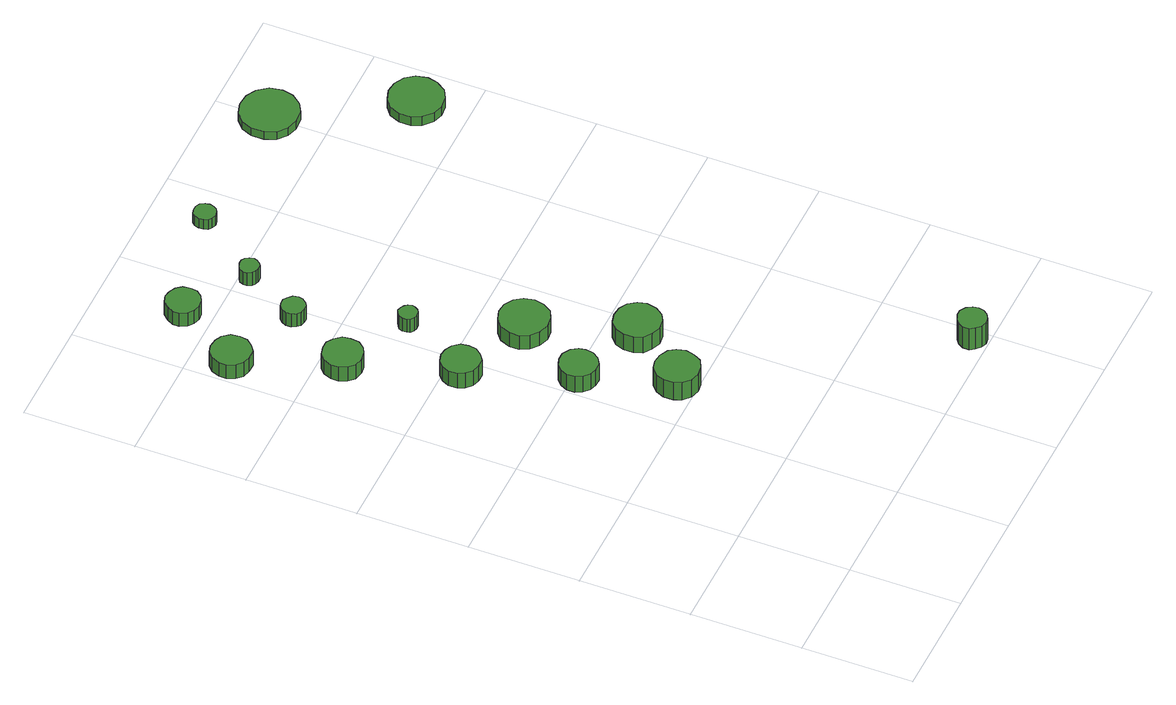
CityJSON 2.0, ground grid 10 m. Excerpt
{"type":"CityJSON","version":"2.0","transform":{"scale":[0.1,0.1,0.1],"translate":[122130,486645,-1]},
"CityObjects":{
"tree1":{"type":"SolitaryVegetationObject","attributes":{"function":"something"},"geometry":[{"type":"MultiSurface","lod":"1","boundaries":[[[0,1,2,3,4,5,6,7,8,9,10,11,12,13,14]],[[15,16,17,18,19,20,21,22,23,24,25,26,27,28,29]],[[0,29,28,1]],[[1,28,27,2]],[[2,27,26,3]],[[3,26,25,4]],[[4,25,24,5]],[[5,24,23,6]],[[6,23,22,7]],[[7,22,21,8]],[[8,21,20,9]],[[9,20,19,10]],[[10,19,18,11]],[[11,18,17,12]],[[12,17,16,13]],[[13,16,15,14]],[[14,15,29,0]]]}]},
"tree2":{"type":"SolitaryVegetationObject","attributes":{"function":"something"},"geometry":[{"type":"MultiSurface","lod":"1","boundaries":[[[30,31,32,33,34,35,36,37,38,39,40,41,42,43,44]],[[45,46,47,48,49,50,51,52,53,54,55,56,57,58,59]],[[30,59,58,31]],[[31,58,57,32]],[[32,57,56,33]],[[33,56,55,34]],[[34,55,54,35]],[[35,54,53,36]],[[36,53,52,37]],[[37,52,51,38]],[[38,51,50,39]],[[39,50,49,40]],[[40,49,48,41]],[[41,48,47,42]],[[42,47,46,43]],[[43,46,45,44]],[[44,45,59,30]]]}]},
"tree3":{"type":"SolitaryVegetationObject","attributes":{"function":"something"},"geometry":[{"type":"MultiSurface","lod":"1","boundaries":[[[60,61,62,63,64,65,66,67,68,69,70,71,72,73,74]],[[75,76,77,78,79,80,81,82,83,84,85,86,87,88,89]],[[60,89,88,61]],[[61,88,87,62]],[[62,87,86,63]],[[63,86,85,64]],[[64,85,84,65]],[[65,84,83,66]],[[66,83,82,67]],[[67,82,81,68]],[[68,81,80,69]],[[69,80,79,70]],[[70,79,78,71]],[[71,78,77,72]],[[72,77,76,73]],[[73,76,75,74]],[[74,75,89,60]]]}]},
"tree4":{"type":"SolitaryVegetationObject","attributes":{"function":"something"},"geometry":[{"type":"MultiSurface","lod":"1","boundaries":[[[90,91,92,93,94,95,96,97,98,99,100,101,102,103,104]],[[105,106,107,108,109,110,111,112,113,114,115,116,117,118,119]],[[90,119,118,91]],[[91,118,117,92]],[[92,117,116,93]],[[93,116,115,94]],[[94,115,114,95]],[[95,114,113,96]],[[96,113,112,97]],[[97,112,111,98]],[[98,111,110,99]],[[99,110,109,100]],[[100,109,108,101]],[[101,108,107,102]],[[102,107,106,103]],[[103,106,105,104]],[[104,105,119,90]]]}]},
"tree5":{"type":"SolitaryVegetationObject","attributes":{"function":"something"},"geometry":[{"type":"MultiSurface","lod":"1","boundaries":[[[120,121,122,123,124,125,126,127,128,129,130,131,132,133,134]],[[135,136,137,138,139,140,141,142,143,144,145,146,147,148,149]],[[120,149,148,121]],[[121,148,147,122]],[[122,147,146,123]],[[123,146,145,124]],[[124,145,144,125]],[[125,144,143,126]],[[126,143,142,127]],[[127,142,141,128]],[[128,141,140,129]],[[129,140,139,130]],[[130,139,138,131]],[[131,138,137,132]],[[132,137,136,133]],[[133,136,135,134]],[[134,135,149,120]]]}]},
"tree6":{"type":"SolitaryVegetationObject","attributes":{"function":"something"},"geometry":[{"type":"MultiSurface","lod":"1","boundaries":[[[150,151,152,153,154,155,156,157,158,159,160,161,162,163,164]],[[165,166,167,168,169,170,171,172,173,174,175,176,177,178,179]],[[150,179,178,151]],[[151,178,177,152]],[[152,177,176,153]],[[153,176,175,154]],[[154,175,174,155]],[[155,174,173,156]],[[156,173,172,157]],[[157,172,171,158]],[[158,171,170,159]],[[159,170,169,160]],[[160,169,168,161]],[[161,168,167,162]],[[162,167,166,163]],[[163,166,165,164]],[[164,165,179,150]]]}]},
"tree7":{"type":"SolitaryVegetationObject","attributes":{"function":"something"},"geometry":[{"type":"MultiSurface","lod":"1","boundaries":[[[180,181,182,183,184,185,186,187,188,189,190,191,192,193,194]],[[195,196,197,198,199,200,201,202,203,204,205,206,207,208,209]],[[180,209,208,181]],[[181,208,207,182]],[[182,207,206,183]],[[183,206,205,184]],[[184,205,204,185]],[[185,204,203,186]],[[186,203,202,187]],[[187,202,201,188]],[[188,201,200,189]],[[189,200,199,190]],[[190,199,198,191]],[[191,198,197,192]],[[192,197,196,193]],[[193,196,195,194]],[[194,195,209,180]]]}]},
"tree8":{"type":"SolitaryVegetationObject","attributes":{"function":"something"},"geometry":[{"type":"MultiSurface","lod":"1","boundaries":[[[210,211,212,213,214,215,216,217,218,219,220,221,222,223,224]],[[225,226,227,228,229,230,231,232,233,234,235,236,237,238,239]],[[210,239,238,211]],[[211,238,237,212]],[[212,237,236,213]],[[213,236,235,214]],[[214,235,234,215]],[[215,234,233,216]],[[216,233,232,217]],[[217,232,231,218]],[[218,231,230,219]],[[219,230,229,220]],[[220,229,228,221]],[[221,228,227,222]],[[222,227,226,223]],[[223,226,225,224]],[[224,225,239,210]]]}]},
"tree9":{"type":"SolitaryVegetationObject","attributes":{"function":"something"},"geometry":[{"type":"MultiSurface","lod":"1","boundaries":[[[240,241,242,243,244,245,246,247,248,249,250,251,252,253,254]],[[255,256,257,258,259,260,261,262,263,264,265,266,267,268,269]],[[240,269,268,241]],[[241,268,267,242]],[[242,267,266,243]],[[243,266,265,244]],[[244,265,264,245]],[[245,264,263,246]],[[246,263,262,247]],[[247,262,261,248]],[[248,261,260,249]],[[249,260,259,250]],[[250,259,258,251]],[[251,258,257,252]],[[252,257,256,253]],[[253,256,255,254]],[[254,255,269,240]]]}]},
"tree10":{"type":"SolitaryVegetationObject","attributes":{"function":"something"},"geometry":[{"type":"MultiSurface","lod":"1","boundaries":[[[270,271,272,273,274,275,276,277,278,279,280,281,282,283,284]],[[285,286,287,288,289,290,291,292,293,294,295,296,297,298,299]],[[270,299,298,271]],[[271,298,297,272]],[[272,297,296,273]],[[273,296,295,274]],[[274,295,294,275]],[[275,294,293,276]],[[276,293,292,277]],[[277,292,291,278]],[[278,291,290,279]],[[279,290,289,280]],[[280,289,288,281]],[[281,288,287,282]],[[282,287,286,283]],[[283,286,285,284]],[[284,285,299,270]]]}]},
"tree11":{"type":"SolitaryVegetationObject","attributes":{"function":"something"},"geometry":[{"type":"MultiSurface","lod":"1","boundaries":[[[300,301,302,303,304,305,306,307,308,309,310,311,312,313,314]],[[315,316,317,318,319,320,321,322,323,324,325,326,327,328,329]],[[300,329,328,301]],[[301,328,327,302]],[[302,327,326,303]],[[303,326,325,304]],[[304,325,324,305]],[[305,324,323,306]],[[306,323,322,307]],[[307,322,321,308]],[[308,321,320,309]],[[309,320,319,310]],[[310,319,318,311]],[[311,318,317,312]],[[312,317,316,313]],[[313,316,315,314]],[[314,315,329,300]]]}]},
"tree12":{"type":"SolitaryVegetationObject","attributes":{"function":"something"},"geometry":[{"type":"MultiSurface","lod":"1","boundaries":[[[330,331,332,333,334,335,336,337,338,339,340,341,342,343,344]],[[345,346,347,348,349,350,351,352,353,354,355,356,357,358,359]],[[330,359,358,331]],[[331,358,357,332]],[[332,357,356,333]],[[333,356,355,334]],[[334,355,354,335]],[[335,354,353,336]],[[336,353,352,337]],[[337,352,351,338]],[[338,351,350,339]],[[339,350,349,340]],[[340,349,348,341]],[[341,348,347,342]],[[342,347,346,343]],[[343,346,345,344]],[[344,345,359,330]]]}]},
"tree13":{"type":"SolitaryVegetationObject","attributes":{"function":"something"},"geometry":[{"type":"MultiSurface","lod":"1","boundaries":[[[360,361,362,363,364,365,366,367,368,369,370,371,372,373,374]],[[375,376,377,378,379,380,381,382,383,384,385,386,387,388,389]],[[360,389,388,361]],[[361,388,387,362]],[[362,387,386,363]],[[363,386,385,364]],[[364,385,384,365]],[[365,384,383,366]],[[366,383,382,367]],[[367,382,381,368]],[[368,381,380,369]],[[369,380,379,370]],[[370,379,378,371]],[[371,378,377,372]],[[372,377,376,373]],[[373,376,375,374]],[[374,375,389,360]]]}]},
"tree14":{"type":"SolitaryVegetationObject","attributes":{"function":"something"}},
"tree15":{"type":"SolitaryVegetationObject","attributes":{"function":"something"},"geometry":[{"type":"MultiSurface","lod":"1","boundaries":[[[390,391,392,393,394,395,396,397,398,399,400,401,402,403,404]],[[405,406,407,408,409,410,411,412,413,414,415,416,417,418,419]],[[390,419,418,391]],[[391,418,417,392]],[[392,417,416,393]],[[393,416,415,394]],[[394,415,414,395]],[[395,414,413,396]],[[396,413,412,397]],[[397,412,411,398]],[[398,411,410,399]],[[399,410,409,400]],[[400,409,408,401]],[[401,408,407,402]],[[402,407,406,403]],[[403,406,405,404]],[[404,405,419,390]]]}]},
"tree16":{"type":"SolitaryVegetationObject","attributes":{"function":"something"},"geometry":[{"type":"MultiSurface","lod":"1","boundaries":[[[420,421,422,423,424,425,426,427,428,429,430,431,432,433,434]],[[435,436,437,438,439,440,441,442,443,444,445,446,447,448,449]],[[420,449,448,421]],[[421,448,447,422]],[[422,447,446,423]],[[423,446,445,424]],[[424,445,444,425]],[[425,444,443,426]],[[426,443,442,427]],[[427,442,441,428]],[[428,441,440,429]],[[429,440,439,430]],[[430,439,438,431]],[[431,438,437,432]],[[432,437,436,433]],[[433,436,435,434]],[[434,435,449,420]]]}]}
},
"vertices":[
[36,564,26],[35,572,26],[30,578,26],[24,581,26],[16,582,26],[9,580,26],[4,575,26],[1,568,26],[1,561,26],[4,554,26],[9,549,26],[16,547,26],[24,547,26],[30,551,26],[35,557,26],[35,557,10],[30,551,10],[24,547,10],[16,547,10],[9,549,10],[4,554,10],[1,561,10],[1,568,10],[4,575,10],[9,580,10],[16,582,10],[24,581,10],[30,578,10],[35,572,10],[36,564,10],
[70,479,26],[69,486,26],[64,492,26],[58,496,26],[51,496,26],[43,494,26],[38,489,26],[35,482,26],[35,475,26],[38,468,26],[43,463,26],[51,461,26],[58,462,26],[64,465,26],[69,471,26],[69,471,10],[64,465,10],[58,462,10],[51,461,10],[43,463,10],[38,468,10],[35,475,10],[35,482,10],[38,489,10],[43,494,10],[51,496,10],[58,496,10],[64,492,10],[69,486,10],[70,479,10],
[101,386,26],[100,393,26],[95,399,26],[89,402,26],[82,403,26],[75,401,26],[70,396,26],[67,390,26],[67,382,26],[70,376,26],[75,371,26],[82,369,26],[89,369,26],[95,373,26],[100,379,26],[100,379,9],[95,373,9],[89,369,9],[82,369,9],[75,371,9],[70,376,9],[67,382,9],[67,390,9],[70,396,9],[75,401,9],[82,403,9],[89,402,9],[95,399,9],[100,393,9],[101,386,9],
[134,295,27],[133,301,27],[129,307,27],[122,311,27],[115,311,27],[109,309,27],[104,304,27],[101,298,27],[101,291,27],[104,285,27],[109,280,27],[115,278,27],[122,278,27],[129,282,27],[133,288,27],[133,288,9],[129,282,9],[122,278,9],[115,278,9],[109,280,9],[104,285,9],[101,291,9],[101,298,9],[104,304,9],[109,309,9],[115,311,9],[122,311,9],[129,307,9],[133,301,9],[134,295,9],
[165,218,28],[163,226,28],[159,232,28],[151,236,28],[143,237,28],[135,235,28],[129,229,28],[126,222,28],[126,213,28],[129,206,28],[135,200,28],[143,198,28],[151,199,28],[159,203,28],[163,210,28],[163,210,8],[159,203,8],[151,199,8],[143,198,8],[135,200,8],[129,206,8],[126,213,8],[126,222,8],[129,229,8],[135,235,8],[143,237,8],[151,236,8],[159,232,8],[163,226,8],[165,218,8],
[73,624,25],[72,631,25],[68,636,25],[62,639,25],[56,640,25],[50,638,25],[45,633,25],[42,627,25],[42,621,25],[45,615,25],[50,611,25],[56,609,25],[62,610,25],[68,613,25],[72,618,25],[72,618,10],[68,613,10],[62,610,10],[56,609,10],[50,611,10],[45,615,10],[42,621,10],[42,627,10],[45,633,10],[50,638,10],[56,640,10],[62,639,10],[68,636,10],[72,631,10],[73,624,10],
[99,538,25],[98,543,25],[95,546,25],[91,549,25],[87,549,25],[83,548,25],[80,545,25],[78,541,25],[78,536,25],[80,532,25],[83,529,25],[87,528,25],[91,528,25],[95,530,25],[98,534,25],[98,534,10],[95,530,10],[91,528,10],[87,528,10],[83,529,10],[80,532,10],[78,536,10],[78,541,10],[80,545,10],[83,548,10],[87,549,10],[91,549,10],[95,546,10],[98,543,10],[99,538,10],
[127,448,25],[126,452,25],[124,454,25],[121,456,25],[117,457,25],[114,455,25],[111,453,25],[110,450,25],[110,446,25],[111,443,25],[114,441,25],[117,440,25],[121,440,25],[124,442,25],[126,445,25],[126,445,10],[124,442,10],[121,440,10],[117,440,10],[114,441,10],[111,443,10],[110,446,10],[110,450,10],[111,453,10],[114,455,10],[117,457,10],[121,456,10],[124,454,10],[126,452,10],[127,448,10],
[173,358,25],[171,367,25],[166,374,25],[158,379,25],[149,380,25],[140,377,25],[133,371,25],[129,362,25],[129,353,25],[133,345,25],[140,339,25],[149,336,25],[158,337,25],[166,341,25],[171,349,25],[171,349,9],[166,341,9],[158,337,9],[149,336,9],[140,339,9],[133,345,9],[129,353,9],[129,362,9],[133,371,9],[140,377,9],[149,380,9],[158,379,9],[166,374,9],[171,367,9],[173,358,9],
[204,270,27],[202,278,27],[197,285,27],[190,289,27],[181,290,27],[173,288,27],[166,282,27],[163,274,27],[163,265,27],[166,257,27],[173,252,27],[181,249,27],[190,250,27],[197,254,27],[202,261,27],[202,261,9],[197,254,9],[190,250,9],[181,249,9],[173,252,9],[166,257,9],[163,265,9],[163,274,9],[166,282,9],[173,288,9],[181,290,9],[190,289,9],[197,285,9],[202,278,9],[204,270,9],
[126,590,25],[125,594,25],[123,597,25],[120,599,25],[116,599,25],[113,598,25],[110,596,25],[108,592,25],[108,589,25],[110,585,25],[113,583,25],[116,582,25],[120,582,25],[123,584,25],[125,587,25],[125,587,10],[123,584,10],[120,582,10],[116,582,10],[113,583,10],[110,585,10],[108,589,10],[108,592,10],[110,596,10],[113,598,10],[116,599,10],[120,599,10],[123,597,10],[125,594,10],[126,590,10],
[304,15,31],[303,20,31],[300,25,31],[295,28,31],[290,28,31],[285,26,31],[281,23,31],[278,18,31],[278,12,31],[281,8,31],[285,4,31],[290,2,31],[295,3,31],[300,6,31],[303,10,31],[303,10,7],[300,6,7],[295,3,7],[290,2,7],[285,4,7],[281,8,7],[278,12,7],[278,18,7],[281,23,7],[285,26,7],[290,28,7],[295,28,7],[300,25,7],[303,20,7],[304,15,7],
[173,650,22],[172,654,22],[170,658,22],[166,660,22],[162,660,22],[158,659,22],[155,656,22],[154,652,22],[154,648,22],[155,644,22],[158,642,22],[162,640,22],[166,641,22],[170,643,22],[172,646,22],[172,646,11],[170,643,11],[166,641,11],[162,640,11],[158,642,11],[155,644,11],[154,648,11],[154,652,11],[155,656,11],[158,659,11],[162,660,11],[166,660,11],[170,658,11],[172,654,11],[173,650,11],
[322,649,20],[320,660,20],[313,669,20],[304,674,20],[293,675,20],[283,672,20],[275,665,20],[271,655,20],[271,644,20],[275,634,20],[283,627,20],[293,624,20],[304,625,20],[313,630,20],[320,639,20],[320,639,11],[313,630,11],[304,625,11],[293,624,11],[283,627,11],[275,634,11],[271,644,11],[271,655,11],[275,665,11],[283,672,11],[293,675,11],[304,674,11],[313,669,11],[320,660,11],[322,649,11],
[382,544,21],[380,554,21],[374,562,21],[365,567,21],[355,568,21],[346,565,21],[338,559,21],[334,549,21],[334,539,21],[338,530,21],[346,523,21],[355,520,21],[365,521,21],[374,526,21],[380,535,21],[380,535,11],[374,526,11],[365,521,11],[355,520,11],[346,523,11],[338,530,11],[334,539,11],[334,549,11],[338,559,11],[346,565,11],[355,568,11],[365,567,11],[374,562,11],[380,554,11],[382,544,11]
]}
